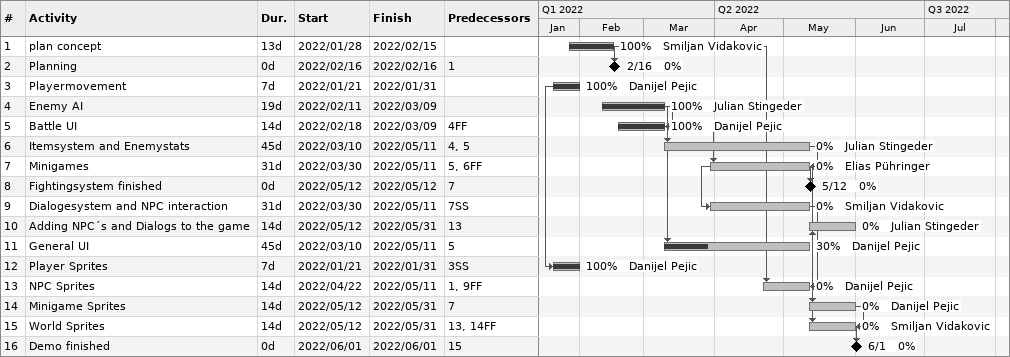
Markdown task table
| ID | Task | Duration | Start | Finish | Predecessors | Resources | % complete |
|---|---|---|---|---|---|---|---|
| 1 | plan concept | 13d | 2022-01-28 | 2022-02-15 |  | Smiljan Vidakovic | 100 |
| 2 | Planning | 0d | 2022-02-16 | 2022-02-16 | 1 |  | 0 |
| 3 | Playermovement | 7d | 2022-01-21 | 2022-01-31 |  | Danijel Pejic | 100 |
| 4 | Enemy AI | 19d | 2022-02-11 | 2022-03-09 |  | Julian Stingeder | 100 |
| 5 | Battle UI | 14d | 2022-02-18 | 2022-03-09 | 4FF | Danijel Pejic | 100 |
| 6 | Itemsystem and Enemystats | 45d | 2022-03-10 | 2022-05-11 | 4, 5 | Julian Stingeder | 0 |
| 7 | Minigames | 31d | 2022-03-30 | 2022-05-11 | 5, 6FF | Elias Pühringer | 0 |
| 8 | Fightingsystem finished | 0d | 2022-05-12 | 2022-05-12 | 7 |  | 0 |
| 9 | Dialogesystem and NPC interaction | 31d | 2022-03-30 | 2022-05-11 | 7SS | Smiljan Vidakovic | 0 |
| 10 | Adding NPC´s and Dialogs to the game | 14d | 2022-05-12 | 2022-05-31 | 13 | Julian Stingeder | 0 |
| 11 | General UI | 45d | 2022-03-10 | 2022-05-11 | 5 | Danijel Pejic | 30 |
| 12 | Player Sprites | 7d | 2022-01-21 | 2022-01-31 | 3SS | Danijel Pejic | 100 |
| 13 | NPC Sprites | 14d | 2022-04-22 | 2022-05-11 | 1, 9FF | Danijel Pejic | 0 |
| 14 | Minigame Sprites | 14d | 2022-05-12 | 2022-05-31 | 7 | Danijel Pejic | 0 |
| 15 | World Sprites | 14d | 2022-05-12 | 2022-05-31 | 13, 14FF | Smiljan Vidakovic | 0 |
| 16 | Demo finished | 0d | 2022-06-01 | 2022-06-01 | 15 |  | 0 |
